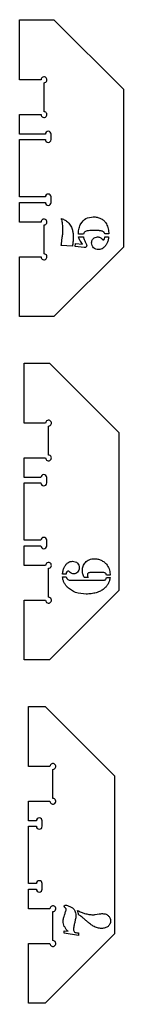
# Model space of a CAD drawing. Header units: inches. Extents: x -49.5 to -46.5, y -51.8 to -1.
# Drawn here: x -49.12 to -46.88, y -51.8 to -30.6 of the extents above; entities that cross this region are included whole.
import ezdxf

# ---------------------------------------------------------------- set-up
doc = ezdxf.new("R2010")
doc.units = ezdxf.units.IN
doc.layers.get('0').update_dxf_attribs({"linetype": 'CONTINUOUS'})

msp = doc.modelspace()

# ---------------------------------------------------------------- linework, layer by layer
for p, q in [((-47.418, -35.147), (-47.606, -35.147)), ((-48.217, -35.435), (-48.198, -35.287)), ((-47.743, -35.222), (-47.849, -35.222)), ((-47.846, -35.283), (-47.743, -35.283)), ((-47.196, -35.219), (-47.279, -35.219)), ((-47.279, -35.283), (-47.198, -35.283)), ((-47.196, -35.197), (-47.196, -35.219)), ((-47.979, -35.485), (-48.221, -35.464)), ((-47.923, -35.49), (-47.916, -35.422)), ((-47.73, -35.508), (-47.923, -35.49)), ((-47.916, -35.422), (-47.763, -35.435)), ((-48.118, -42.553), (-48.192, -42.553)), ((-48.192, -42.608), (-48.118, -42.608)), ((-47.315, -42.515), (-47.589, -42.515)), ((-47.167, -42.57), (-47.244, -42.57)), ((-47.167, -42.551), (-47.167, -42.57)), ((-48.012, -42.682), (-47.341, -42.682)), ((-47.638, -42.625), (-47.722, -42.625)), ((-47.244, -42.625), (-47.167, -42.625)), ((-48.134, -49.741), (-48.144, -49.733)), ((-47.486, -49.887), (-47.405, -49.873)), ((-48.16, -50.291), (-48.16, -50.237)), ((-48.16, -50.237), (-48.075, -50.248)), ((-47.848, -50.337), (-48.16, -50.291)), ((-47.864, -50.281), (-47.848, -50.281)), ((-47.848, -50.281), (-47.848, -50.337))]:
    msp.add_line(p, q)
for points in [[(-48.564, -33.185, 1), (-48.439, -33.185), (-48.439, -33.067, 1), (-48.564, -33.067), (-49.12, -33.067), (-49.12, -32.645), (-48.655, -32.645, 2.414214), (-48.592, -32.583), (-48.592, -31.958, 2.414214), (-48.655, -31.895), (-49.12, -31.895), (-49.12, -30.6), (-48.38, -30.6), (-46.88, -32.1), (-46.88, -35.5), (-48.38, -37), (-49.12, -37), (-49.12, -35.711), (-48.655, -35.711, 2.414214), (-48.592, -35.648), (-48.592, -35.023, 2.414214), (-48.655, -34.961), (-49.12, -34.961), (-49.12, -34.539), (-48.564, -34.539, 1), (-48.439, -34.539), (-48.439, -34.421, 1), (-48.564, -34.421), (-49.12, -34.421), (-49.12, -33.185)], [(-48.661, -40.585, 1), (-48.536, -40.585), (-48.536, -40.467, 1), (-48.661, -40.467), (-49.025, -40.467), (-49.025, -40.045), (-48.56, -40.045, 2.414214), (-48.497, -39.983), (-48.497, -39.358, 2.414214), (-48.56, -39.295), (-49.025, -39.295), (-49.025, -38), (-48.475, -38), (-46.975, -39.5), (-46.975, -42.9), (-48.475, -44.4), (-49.025, -44.4), (-49.025, -43.111), (-48.56, -43.111, 2.414214), (-48.497, -43.048), (-48.497, -42.423, 2.414214), (-48.56, -42.361), (-49.025, -42.361), (-49.025, -41.939), (-48.661, -41.939, 1), (-48.536, -41.939), (-48.536, -41.821, 1), (-48.661, -41.821), (-49.025, -41.821), (-49.025, -40.585)], [(-48.758, -47.985, 1), (-48.633, -47.985), (-48.633, -47.867, 1), (-48.758, -47.867), (-48.93, -47.867), (-48.93, -47.445), (-48.465, -47.445, 2.414214), (-48.402, -47.383), (-48.402, -46.758, 2.414214), (-48.465, -46.695), (-48.93, -46.695), (-48.93, -45.4), (-48.57, -45.4), (-47.07, -46.9), (-47.07, -50.3), (-48.57, -51.8), (-48.93, -51.8), (-48.93, -50.511), (-48.465, -50.511, 2.414214), (-48.402, -50.448), (-48.402, -49.823, 2.414214), (-48.465, -49.761), (-48.93, -49.761), (-48.93, -49.339), (-48.758, -49.339, 1), (-48.633, -49.339), (-48.633, -49.221, 1), (-48.758, -49.221), (-48.93, -49.221), (-48.93, -47.985)]]:
    msp.add_lwpolyline(points, format="xyb", close=True)
for points, knots in [([(-48.194, -34.981), (-48.197, -34.966), (-48.203, -34.933), (-48.215, -34.902), (-48.221, -34.886)], [0, 0, 0, 0, 0.1211001, 0.2518845, 0.2518845, 0.2518845, 0.2518845]), ([(-48.221, -34.886), (-48.206, -34.891), (-48.177, -34.9), (-48.15, -34.914), (-48.138, -34.92)], [0, 0, 0, 0, 0.1237339, 0.2273571, 0.2273571, 0.2273571, 0.2273571]), ([(-48.138, -34.92), (-48.127, -34.927), (-48.104, -34.942), (-48.084, -34.961), (-48.073, -34.971)], [0, 0, 0, 0, 0.0994802, 0.2111684, 0.2111684, 0.2111684, 0.2111684]), ([(-48.073, -34.971), (-48.062, -34.983), (-48.039, -35.007), (-48.022, -35.035), (-48.013, -35.049)], [0, 0, 0, 0, 0.1254235, 0.2506416, 0.2506416, 0.2506416, 0.2506416]), ([(-47.798, -34.997), (-47.764, -34.954), (-47.696, -34.866), (-47.586, -34.855), (-47.529, -34.849)], [0, 0, 0, 0, 0.3963815, 0.8081425, 0.8081425, 0.8081425, 0.8081425]), ([(-47.529, -34.849), (-47.502, -34.851), (-47.447, -34.853), (-47.397, -34.873), (-47.373, -34.883)], [0, 0, 0, 0, 0.211357, 0.4099606, 0.4099606, 0.4099606, 0.4099606]), ([(-47.373, -34.883), (-47.351, -34.895), (-47.307, -34.92), (-47.275, -34.959), (-47.26, -34.979)], [0, 0, 0, 0, 0.1907126, 0.3794407, 0.3794407, 0.3794407, 0.3794407]), ([(-47.26, -34.979), (-47.251, -34.995), (-47.231, -35.027), (-47.219, -35.062), (-47.213, -35.081)], [0, 0, 0, 0, 0.1377446, 0.2851622, 0.2851622, 0.2851622, 0.2851622]), ([(-48.198, -35.287), (-48.194, -35.259), (-48.187, -35.196), (-48.187, -35.134), (-48.187, -35.1)], [0, 0, 0, 0, 0.2196446, 0.4774607, 0.4774607, 0.4774607, 0.4774607]), ([(-48.187, -35.1), (-48.187, -35.078), (-48.187, -35.038), (-48.192, -34.999), (-48.194, -34.981)], [0, 0, 0, 0, 0.1684672, 0.3022447, 0.3022447, 0.3022447, 0.3022447]), ([(-48.013, -35.049), (-48.005, -35.063), (-47.991, -35.09), (-47.983, -35.12), (-47.979, -35.134)], [0, 0, 0, 0, 0.1210841, 0.2344495, 0.2344495, 0.2344495, 0.2344495]), ([(-47.979, -35.134), (-47.974, -35.159), (-47.965, -35.214), (-47.964, -35.27), (-47.964, -35.301)], [0, 0, 0, 0, 0.1900028, 0.4265082, 0.4265082, 0.4265082, 0.4265082]), ([(-47.849, -35.222), (-47.849, -35.198), (-47.848, -35.156), (-47.841, -35.114), (-47.837, -35.095)], [0, 0, 0, 0, 0.1764684, 0.3237787, 0.3237787, 0.3237787, 0.3237787]), ([(-47.837, -35.095), (-47.833, -35.078), (-47.823, -35.044), (-47.806, -35.012), (-47.798, -34.997)], [0, 0, 0, 0, 0.1335962, 0.2696579, 0.2696579, 0.2696579, 0.2696579]), ([(-47.698, -35.162), (-47.707, -35.169), (-47.728, -35.185), (-47.737, -35.208), (-47.743, -35.222)], [0, 0, 0, 0, 0.0858234, 0.1912111, 0.1912111, 0.1912111, 0.1912111]), ([(-47.606, -35.147), (-47.624, -35.147), (-47.656, -35.147), (-47.686, -35.158), (-47.698, -35.162)], [0, 0, 0, 0, 0.1410624, 0.2401636, 0.2401636, 0.2401636, 0.2401636]), ([(-47.368, -35.151), (-47.376, -35.15), (-47.393, -35.147), (-47.41, -35.147), (-47.418, -35.147)], [0, 0, 0, 0, 0.0660411, 0.1288952, 0.1288952, 0.1288952, 0.1288952]), ([(-47.329, -35.161), (-47.335, -35.159), (-47.347, -35.154), (-47.36, -35.152), (-47.368, -35.151)], [0, 0, 0, 0, 0.0414168, 0.1002169, 0.1002169, 0.1002169, 0.1002169]), ([(-47.298, -35.183), (-47.302, -35.179), (-47.311, -35.169), (-47.323, -35.164), (-47.329, -35.161)], [0, 0, 0, 0, 0.04676715, 0.09954361, 0.09954361, 0.09954361, 0.09954361]), ([(-47.279, -35.219), (-47.281, -35.212), (-47.286, -35.199), (-47.294, -35.188), (-47.298, -35.183)], [0, 0, 0, 0, 0.0560225, 0.104086, 0.104086, 0.104086, 0.104086]), ([(-47.213, -35.081), (-47.208, -35.1), (-47.198, -35.138), (-47.197, -35.177), (-47.196, -35.197)], [0, 0, 0, 0, 0.1506179, 0.2980273, 0.2980273, 0.2980273, 0.2980273]), ([(-47.964, -35.301), (-47.965, -35.332), (-47.966, -35.394), (-47.974, -35.454), (-47.979, -35.485)], [0, 0, 0, 0, 0.234646, 0.4670681, 0.4670681, 0.4670681, 0.4670681]), ([(-47.817, -35.358), (-47.823, -35.346), (-47.835, -35.322), (-47.842, -35.296), (-47.846, -35.283)], [0, 0, 0, 0, 0.099293, 0.2036113, 0.2036113, 0.2036113, 0.2036113]), ([(-47.763, -35.435), (-47.774, -35.421), (-47.794, -35.397), (-47.81, -35.37), (-47.817, -35.358)], [0, 0, 0, 0, 0.1310126, 0.2393006, 0.2393006, 0.2393006, 0.2393006]), ([(-47.743, -35.283), (-47.736, -35.307), (-47.725, -35.353), (-47.702, -35.395), (-47.692, -35.415)], [0, 0, 0, 0, 0.191467, 0.3597935, 0.3597935, 0.3597935, 0.3597935]), ([(-47.567, -35.412), (-47.565, -35.395), (-47.562, -35.361), (-47.54, -35.334), (-47.529, -35.321)], [0, 0, 0, 0, 0.1272275, 0.2563208, 0.2563208, 0.2563208, 0.2563208]), ([(-47.529, -35.321), (-47.516, -35.31), (-47.49, -35.287), (-47.455, -35.284), (-47.439, -35.282)], [0, 0, 0, 0, 0.1285298, 0.254204, 0.254204, 0.254204, 0.254204]), ([(-47.439, -35.282), (-47.429, -35.283), (-47.408, -35.284), (-47.389, -35.293), (-47.379, -35.297)], [0, 0, 0, 0, 0.0757039, 0.157161, 0.157161, 0.157161, 0.157161]), ([(-47.379, -35.297), (-47.37, -35.302), (-47.352, -35.311), (-47.339, -35.326), (-47.332, -35.333)], [0, 0, 0, 0, 0.0797429, 0.1503021, 0.1503021, 0.1503021, 0.1503021]), ([(-47.332, -35.333), (-47.329, -35.338), (-47.324, -35.345), (-47.315, -35.349), (-47.312, -35.35)], [0, 0, 0, 0, 0.04315351, 0.06875654, 0.06875654, 0.06875654, 0.06875654]), ([(-47.312, -35.35), (-47.308, -35.349), (-47.299, -35.346), (-47.294, -35.337), (-47.291, -35.332)], [0, 0, 0, 0, 0.03006229, 0.07137883, 0.07137883, 0.07137883, 0.07137883]), ([(-47.291, -35.332), (-47.289, -35.325), (-47.282, -35.309), (-47.28, -35.293), (-47.279, -35.283)], [0, 0, 0, 0, 0.0567966, 0.1290722, 0.1290722, 0.1290722, 0.1290722]), ([(-47.198, -35.283), (-47.201, -35.308), (-47.207, -35.358), (-47.228, -35.403), (-47.238, -35.426)], [0, 0, 0, 0, 0.1910438, 0.3785892, 0.3785892, 0.3785892, 0.3785892]), ([(-48.221, -35.464), (-48.22, -35.458), (-48.219, -35.448), (-48.218, -35.439), (-48.217, -35.435)], [0, 0, 0, 0, 0.04921911, 0.07316679, 0.07316679, 0.07316679, 0.07316679]), ([(-47.71, -35.509), (-47.713, -35.509), (-47.72, -35.509), (-47.727, -35.508), (-47.73, -35.508)], [0, 0, 0, 0, 0.0241949, 0.05214191, 0.05214191, 0.05214191, 0.05214191]), ([(-47.681, -35.497), (-47.685, -35.501), (-47.693, -35.508), (-47.704, -35.508), (-47.71, -35.509)], [0, 0, 0, 0, 0.03851494, 0.08077022, 0.08077022, 0.08077022, 0.08077022]), ([(-47.692, -35.415), (-47.686, -35.425), (-47.676, -35.441), (-47.672, -35.459), (-47.67, -35.466)], [0, 0, 0, 0, 0.0878431, 0.1426816, 0.1426816, 0.1426816, 0.1426816]), ([(-47.67, -35.466), (-47.67, -35.472), (-47.671, -35.484), (-47.678, -35.493), (-47.681, -35.497)], [0, 0, 0, 0, 0.04539586, 0.08512773, 0.08512773, 0.08512773, 0.08512773]), ([(-47.524, -35.514), (-47.537, -35.5), (-47.562, -35.47), (-47.565, -35.432), (-47.567, -35.412)], [0, 0, 0, 0, 0.1418874, 0.2874592, 0.2874592, 0.2874592, 0.2874592]), ([(-47.418, -35.555), (-47.438, -35.553), (-47.478, -35.55), (-47.509, -35.526), (-47.524, -35.514)], [0, 0, 0, 0, 0.1506286, 0.2946482, 0.2946482, 0.2946482, 0.2946482]), ([(-47.317, -35.522), (-47.332, -35.531), (-47.364, -35.55), (-47.4, -35.553), (-47.418, -35.555)], [0, 0, 0, 0, 0.1388785, 0.2747479, 0.2747479, 0.2747479, 0.2747479]), ([(-47.238, -35.426), (-47.249, -35.445), (-47.269, -35.482), (-47.302, -35.509), (-47.317, -35.522)], [0, 0, 0, 0, 0.1667736, 0.3168345, 0.3168345, 0.3168345, 0.3168345]), ([(-48.157, -42.405), (-48.147, -42.386), (-48.127, -42.348), (-48.094, -42.32), (-48.079, -42.307)], [0, 0, 0, 0, 0.1673913, 0.3216801, 0.3216801, 0.3216801, 0.3216801]), ([(-48.079, -42.307), (-48.063, -42.297), (-48.031, -42.276), (-47.994, -42.273), (-47.975, -42.271)], [0, 0, 0, 0, 0.1437062, 0.2820944, 0.2820944, 0.2820944, 0.2820944]), ([(-47.975, -42.271), (-47.956, -42.273), (-47.918, -42.276), (-47.888, -42.3), (-47.873, -42.312)], [0, 0, 0, 0, 0.1442582, 0.2847654, 0.2847654, 0.2847654, 0.2847654]), ([(-47.873, -42.312), (-47.862, -42.327), (-47.837, -42.357), (-47.834, -42.395), (-47.832, -42.415)], [0, 0, 0, 0, 0.1408939, 0.286525, 0.286525, 0.286525, 0.286525]), ([(-47.766, -42.47), (-47.765, -42.455), (-47.763, -42.423), (-47.753, -42.394), (-47.748, -42.379)], [0, 0, 0, 0, 0.1161405, 0.2369444, 0.2369444, 0.2369444, 0.2369444]), ([(-47.748, -42.379), (-47.742, -42.364), (-47.729, -42.335), (-47.71, -42.311), (-47.7, -42.299)], [0, 0, 0, 0, 0.1212975, 0.2389045, 0.2389045, 0.2389045, 0.2389045]), ([(-47.7, -42.299), (-47.687, -42.286), (-47.662, -42.262), (-47.631, -42.247), (-47.615, -42.239)], [0, 0, 0, 0, 0.1310691, 0.2655623, 0.2655623, 0.2655623, 0.2655623]), ([(-47.615, -42.239), (-47.597, -42.233), (-47.563, -42.22), (-47.526, -42.219), (-47.508, -42.218)], [0, 0, 0, 0, 0.13751, 0.2774897, 0.2774897, 0.2774897, 0.2774897]), ([(-47.508, -42.218), (-47.483, -42.219), (-47.432, -42.222), (-47.385, -42.241), (-47.361, -42.25)], [0, 0, 0, 0, 0.189284, 0.3841309, 0.3841309, 0.3841309, 0.3841309]), ([(-47.361, -42.25), (-47.338, -42.261), (-47.295, -42.283), (-47.261, -42.318), (-47.245, -42.335)], [0, 0, 0, 0, 0.1906737, 0.3679161, 0.3679161, 0.3679161, 0.3679161]), ([(-47.245, -42.335), (-47.234, -42.35), (-47.211, -42.382), (-47.196, -42.418), (-47.189, -42.437)], [0, 0, 0, 0, 0.1441209, 0.2967369, 0.2967369, 0.2967369, 0.2967369]), ([(-48.192, -42.553), (-48.191, -42.528), (-48.187, -42.477), (-48.167, -42.43), (-48.157, -42.405)], [0, 0, 0, 0, 0.1869537, 0.3869152, 0.3869152, 0.3869152, 0.3869152]), ([(-48.164, -42.725), (-48.172, -42.706), (-48.188, -42.668), (-48.191, -42.627), (-48.192, -42.608)], [0, 0, 0, 0, 0.1597969, 0.3090421, 0.3090421, 0.3090421, 0.3090421]), ([(-48.076, -42.487), (-48.086, -42.491), (-48.113, -42.503), (-48.116, -42.534), (-48.118, -42.553)], [0, 0, 0, 0, 0.0821762, 0.2131782, 0.2131782, 0.2131782, 0.2131782]), ([(-48.118, -42.608), (-48.114, -42.62), (-48.106, -42.642), (-48.089, -42.658), (-48.081, -42.665)], [0, 0, 0, 0, 0.0960982, 0.1760756, 0.1760756, 0.1760756, 0.1760756]), ([(-48.056, -42.492), (-48.059, -42.49), (-48.065, -42.487), (-48.072, -42.487), (-48.076, -42.487)], [0, 0, 0, 0, 0.02587323, 0.05143492, 0.05143492, 0.05143492, 0.05143492]), ([(-48.03, -42.512), (-48.035, -42.508), (-48.043, -42.501), (-48.052, -42.494), (-48.056, -42.492)], [0, 0, 0, 0, 0.05104568, 0.08569055, 0.08569055, 0.08569055, 0.08569055]), ([(-47.952, -42.545), (-47.965, -42.544), (-47.994, -42.54), (-48.017, -42.522), (-48.03, -42.512)], [0, 0, 0, 0, 0.1008201, 0.2177413, 0.2177413, 0.2177413, 0.2177413]), ([(-47.868, -42.507), (-47.88, -42.518), (-47.904, -42.54), (-47.936, -42.544), (-47.952, -42.545)], [0, 0, 0, 0, 0.1220717, 0.2404059, 0.2404059, 0.2404059, 0.2404059]), ([(-47.832, -42.415), (-47.834, -42.432), (-47.837, -42.467), (-47.857, -42.494), (-47.868, -42.507)], [0, 0, 0, 0, 0.1294063, 0.2556432, 0.2556432, 0.2556432, 0.2556432]), ([(-47.722, -42.625), (-47.735, -42.599), (-47.759, -42.55), (-47.764, -42.496), (-47.766, -42.47)], [0, 0, 0, 0, 0.2164268, 0.4114927, 0.4114927, 0.4114927, 0.4114927]), ([(-47.641, -42.529), (-47.646, -42.534), (-47.657, -42.544), (-47.658, -42.559), (-47.658, -42.566)], [0, 0, 0, 0, 0.0540916, 0.1070183, 0.1070183, 0.1070183, 0.1070183]), ([(-47.658, -42.566), (-47.657, -42.575), (-47.653, -42.595), (-47.643, -42.614), (-47.638, -42.625)], [0, 0, 0, 0, 0.0675168, 0.1586868, 0.1586868, 0.1586868, 0.1586868]), ([(-47.589, -42.515), (-47.599, -42.516), (-47.617, -42.516), (-47.633, -42.525), (-47.641, -42.529)], [0, 0, 0, 0, 0.075417, 0.1384825, 0.1384825, 0.1384825, 0.1384825]), ([(-47.268, -42.528), (-47.274, -42.524), (-47.289, -42.516), (-47.305, -42.516), (-47.315, -42.515)], [0, 0, 0, 0, 0.0555618, 0.1248646, 0.1248646, 0.1248646, 0.1248646]), ([(-47.244, -42.57), (-47.247, -42.561), (-47.251, -42.545), (-47.263, -42.533), (-47.268, -42.528)], [0, 0, 0, 0, 0.068169, 0.1233243, 0.1233243, 0.1233243, 0.1233243]), ([(-47.189, -42.437), (-47.182, -42.456), (-47.17, -42.493), (-47.168, -42.532), (-47.167, -42.551)], [0, 0, 0, 0, 0.1524733, 0.296389, 0.296389, 0.296389, 0.296389]), ([(-48.084, -42.836), (-48.1, -42.819), (-48.132, -42.785), (-48.153, -42.745), (-48.164, -42.725)], [0, 0, 0, 0, 0.1771339, 0.3465928, 0.3465928, 0.3465928, 0.3465928]), ([(-48.081, -42.665), (-48.072, -42.67), (-48.05, -42.681), (-48.025, -42.682), (-48.012, -42.682)], [0, 0, 0, 0, 0.0819765, 0.1832842, 0.1832842, 0.1832842, 0.1832842]), ([(-47.341, -42.682), (-47.331, -42.682), (-47.315, -42.682), (-47.298, -42.681), (-47.292, -42.68)], [0, 0, 0, 0, 0.0756083, 0.1239381, 0.1239381, 0.1239381, 0.1239381]), ([(-47.209, -42.756), (-47.222, -42.777), (-47.247, -42.817), (-47.283, -42.85), (-47.301, -42.866)], [0, 0, 0, 0, 0.1794895, 0.3655097, 0.3655097, 0.3655097, 0.3655097]), ([(-47.292, -42.68), (-47.288, -42.679), (-47.279, -42.677), (-47.272, -42.672), (-47.268, -42.67)], [0, 0, 0, 0, 0.03364356, 0.06639416, 0.06639416, 0.06639416, 0.06639416]), ([(-47.268, -42.67), (-47.263, -42.664), (-47.252, -42.651), (-47.247, -42.634), (-47.244, -42.625)], [0, 0, 0, 0, 0.0559424, 0.1323332, 0.1323332, 0.1323332, 0.1323332]), ([(-47.167, -42.625), (-47.171, -42.648), (-47.179, -42.694), (-47.199, -42.736), (-47.209, -42.756)], [0, 0, 0, 0, 0.1769627, 0.3533436, 0.3533436, 0.3533436, 0.3533436]), ([(-47.686, -42.98), (-47.764, -42.975), (-47.911, -42.967), (-48.029, -42.878), (-48.084, -42.836)], [0, 0, 0, 0, 0.57949, 1.098393, 1.098393, 1.098393, 1.098393]), ([(-47.467, -42.95), (-47.502, -42.959), (-47.574, -42.977), (-47.648, -42.979), (-47.686, -42.98)], [0, 0, 0, 0, 0.2727144, 0.5619862, 0.5619862, 0.5619862, 0.5619862]), ([(-47.301, -42.866), (-47.325, -42.884), (-47.376, -42.92), (-47.436, -42.94), (-47.467, -42.95)], [0, 0, 0, 0, 0.2243248, 0.4747238, 0.4747238, 0.4747238, 0.4747238]), ([(-48.157, -49.71), (-48.157, -49.707), (-48.156, -49.7), (-48.151, -49.694), (-48.149, -49.692)], [0, 0, 0, 0, 0.02522943, 0.05235206, 0.05235206, 0.05235206, 0.05235206]), ([(-48.144, -49.733), (-48.148, -49.73), (-48.155, -49.723), (-48.156, -49.714), (-48.157, -49.71)], [0, 0, 0, 0, 0.03895487, 0.06988287, 0.06988287, 0.06988287, 0.06988287]), ([(-48.149, -49.692), (-48.146, -49.689), (-48.14, -49.685), (-48.133, -49.684), (-48.129, -49.684)], [0, 0, 0, 0, 0.02767565, 0.05445307, 0.05445307, 0.05445307, 0.05445307]), ([(-48.115, -49.775), (-48.116, -49.769), (-48.118, -49.756), (-48.128, -49.747), (-48.134, -49.741)], [0, 0, 0, 0, 0.0441157, 0.09992636, 0.09992636, 0.09992636, 0.09992636]), ([(-48.134, -49.846), (-48.129, -49.833), (-48.12, -49.81), (-48.117, -49.786), (-48.115, -49.775)], [0, 0, 0, 0, 0.1062148, 0.1869001, 0.1869001, 0.1869001, 0.1869001]), ([(-48.129, -49.684), (-48.121, -49.684), (-48.102, -49.686), (-48.083, -49.693), (-48.073, -49.697)], [0, 0, 0, 0, 0.0626664, 0.1485314, 0.1485314, 0.1485314, 0.1485314]), ([(-48.073, -49.697), (-48.061, -49.701), (-48.037, -49.71), (-48.016, -49.722), (-48.005, -49.728)], [0, 0, 0, 0, 0.0963688, 0.1900019, 0.1900019, 0.1900019, 0.1900019]), ([(-48.005, -49.728), (-47.989, -49.738), (-47.958, -49.758), (-47.938, -49.788), (-47.929, -49.803)], [0, 0, 0, 0, 0.1425844, 0.2724236, 0.2724236, 0.2724236, 0.2724236]), ([(-47.929, -49.803), (-47.922, -49.819), (-47.907, -49.854), (-47.906, -49.891), (-47.905, -49.911)], [0, 0, 0, 0, 0.1333242, 0.2850373, 0.2850373, 0.2850373, 0.2850373]), ([(-47.848, -49.889), (-47.85, -49.875), (-47.855, -49.843), (-47.867, -49.812), (-47.874, -49.796)], [0, 0, 0, 0, 0.1126797, 0.2475888, 0.2475888, 0.2475888, 0.2475888]), ([(-47.874, -49.796), (-47.845, -49.81), (-47.795, -49.835), (-47.741, -49.854), (-47.717, -49.862)], [0, 0, 0, 0, 0.2407682, 0.433135, 0.433135, 0.433135, 0.433135]), ([(-48.18, -50.033), (-48.18, -50.025), (-48.18, -50.009), (-48.177, -49.993), (-48.176, -49.986)], [0, 0, 0, 0, 0.0633101, 0.1195687, 0.1195687, 0.1195687, 0.1195687]), ([(-48.176, -49.986), (-48.174, -49.978), (-48.17, -49.958), (-48.164, -49.938), (-48.16, -49.927)], [0, 0, 0, 0, 0.0654481, 0.1562578, 0.1562578, 0.1562578, 0.1562578]), ([(-48.16, -49.927), (-48.155, -49.91), (-48.147, -49.883), (-48.137, -49.856), (-48.134, -49.846)], [0, 0, 0, 0, 0.1335963, 0.2153977, 0.2153977, 0.2153977, 0.2153977]), ([(-47.909, -49.96), (-47.912, -49.973), (-47.92, -50.012), (-47.929, -50.051), (-47.935, -50.076)], [0, 0, 0, 0, 0.1025094, 0.3024628, 0.3024628, 0.3024628, 0.3024628]), ([(-47.905, -49.911), (-47.905, -49.92), (-47.905, -49.936), (-47.908, -49.953), (-47.909, -49.96)], [0, 0, 0, 0, 0.066332, 0.1242067, 0.1242067, 0.1242067, 0.1242067]), ([(-47.789, -49.928), (-47.799, -49.92), (-47.818, -49.906), (-47.839, -49.894), (-47.848, -49.889)], [0, 0, 0, 0, 0.1001806, 0.1798664, 0.1798664, 0.1798664, 0.1798664]), ([(-47.688, -50.013), (-47.708, -49.996), (-47.74, -49.967), (-47.774, -49.939), (-47.789, -49.928)], [0, 0, 0, 0, 0.1956841, 0.3346784, 0.3346784, 0.3346784, 0.3346784]), ([(-47.717, -49.862), (-47.686, -49.871), (-47.629, -49.887), (-47.571, -49.89), (-47.543, -49.892)], [0, 0, 0, 0, 0.2405632, 0.4484124, 0.4484124, 0.4484124, 0.4484124]), ([(-47.593, -50.094), (-47.606, -50.083), (-47.639, -50.057), (-47.67, -50.03), (-47.688, -50.013)], [0, 0, 0, 0, 0.1300586, 0.317516, 0.317516, 0.317516, 0.317516]), ([(-47.543, -49.892), (-47.533, -49.891), (-47.514, -49.891), (-47.495, -49.888), (-47.486, -49.887)], [0, 0, 0, 0, 0.0744845, 0.1456892, 0.1456892, 0.1456892, 0.1456892]), ([(-47.405, -49.873), (-47.392, -49.871), (-47.367, -49.868), (-47.341, -49.867), (-47.329, -49.867)], [0, 0, 0, 0, 0.0984966, 0.1944194, 0.1944194, 0.1944194, 0.1944194]), ([(-47.329, -49.867), (-47.303, -49.868), (-47.254, -49.872), (-47.216, -49.903), (-47.198, -49.918)], [0, 0, 0, 0, 0.1916586, 0.3643078, 0.3643078, 0.3643078, 0.3643078]), ([(-47.155, -50.026), (-47.157, -50.049), (-47.162, -50.094), (-47.194, -50.126), (-47.21, -50.142)], [0, 0, 0, 0, 0.1662894, 0.3335713, 0.3335713, 0.3335713, 0.3335713]), ([(-47.198, -49.918), (-47.186, -49.934), (-47.161, -49.966), (-47.157, -50.006), (-47.155, -50.026)], [0, 0, 0, 0, 0.1525301, 0.3020741, 0.3020741, 0.3020741, 0.3020741]), ([(-48.155, -50.141), (-48.162, -50.124), (-48.177, -50.089), (-48.179, -50.052), (-48.18, -50.033)], [0, 0, 0, 0, 0.1397071, 0.2824468, 0.2824468, 0.2824468, 0.2824468]), ([(-48.075, -50.248), (-48.092, -50.23), (-48.123, -50.197), (-48.145, -50.158), (-48.155, -50.141)], [0, 0, 0, 0, 0.1858398, 0.3406032, 0.3406032, 0.3406032, 0.3406032]), ([(-47.935, -50.076), (-47.941, -50.103), (-47.952, -50.147), (-47.956, -50.192), (-47.957, -50.21)], [0, 0, 0, 0, 0.207104, 0.3436579, 0.3436579, 0.3436579, 0.3436579]), ([(-47.957, -50.21), (-47.957, -50.221), (-47.955, -50.241), (-47.941, -50.256), (-47.934, -50.263)], [0, 0, 0, 0, 0.0819907, 0.1528011, 0.1528011, 0.1528011, 0.1528011]), ([(-47.532, -50.135), (-47.542, -50.129), (-47.563, -50.117), (-47.583, -50.102), (-47.593, -50.094)], [0, 0, 0, 0, 0.0900332, 0.1875108, 0.1875108, 0.1875108, 0.1875108]), ([(-47.35, -50.187), (-47.38, -50.184), (-47.444, -50.179), (-47.501, -50.15), (-47.532, -50.135)], [0, 0, 0, 0, 0.2294083, 0.4839485, 0.4839485, 0.4839485, 0.4839485]), ([(-47.21, -50.142), (-47.23, -50.155), (-47.273, -50.183), (-47.323, -50.185), (-47.35, -50.187)], [0, 0, 0, 0, 0.1803646, 0.3792137, 0.3792137, 0.3792137, 0.3792137]), ([(-47.934, -50.263), (-47.925, -50.268), (-47.903, -50.28), (-47.878, -50.28), (-47.864, -50.281)], [0, 0, 0, 0, 0.0804869, 0.1861893, 0.1861893, 0.1861893, 0.1861893])]:
    msp.add_open_spline(points, degree=3, knots=knots)

doc.saveas('drawing.dxf')
